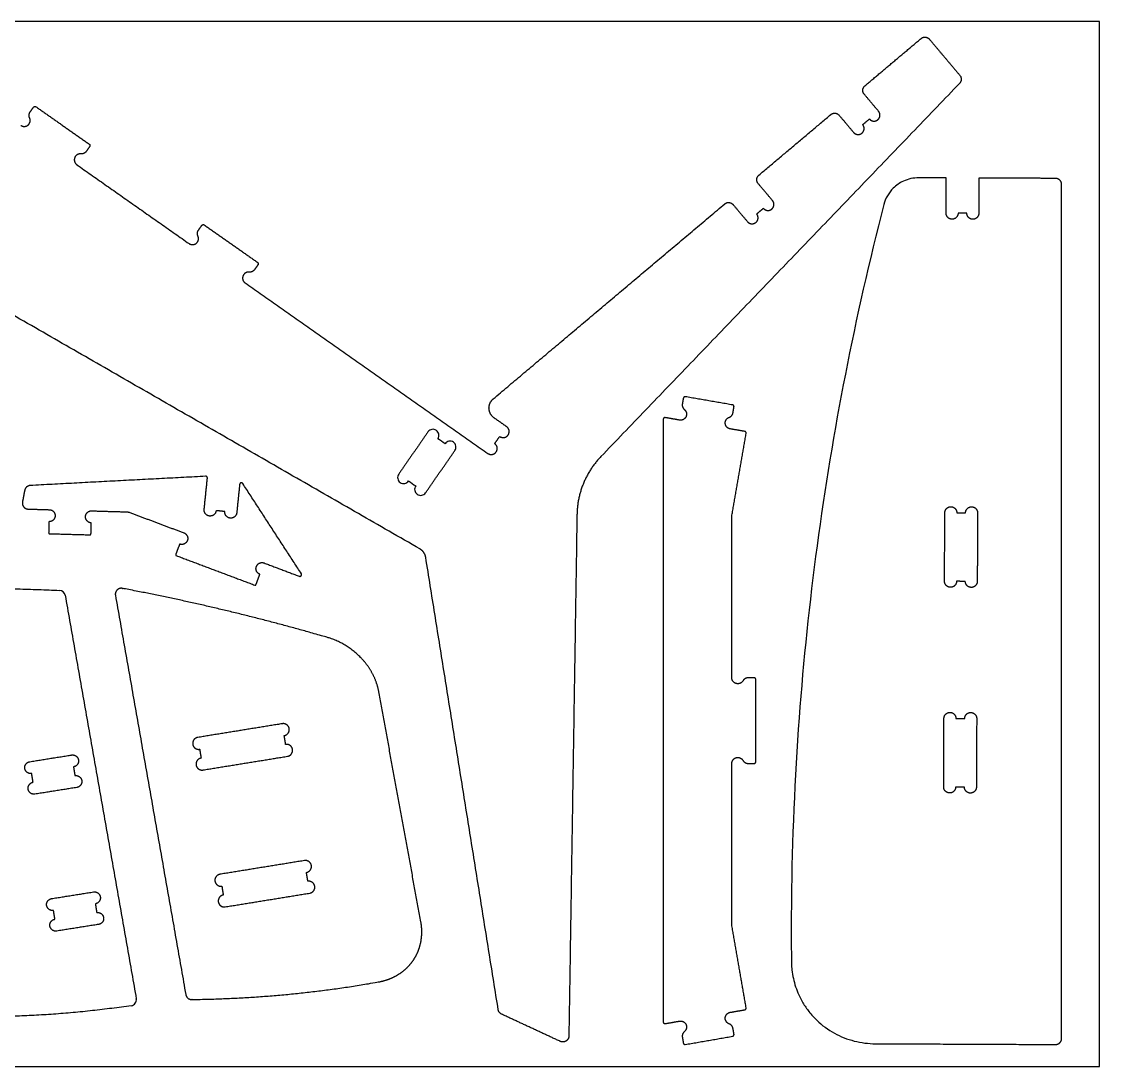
# Model space of a CAD drawing. Header units: millimetres. Extents: x 0 to 1219, y -548 to 732.
# Drawn here: x 590 to 1219, y 123 to 732 of the extents above; entities that cross this region are included whole.
import ezdxf

# ---------------------------------------------------------------- set-up
doc = ezdxf.new("R2010")
doc.units = ezdxf.units.MM
doc.header["$MEASUREMENT"] = 0
for name, color, linetype, true_color in [('pockets', 1, 'Continuous', 0xff0000), ('profile', 7, 'Continuous', 0x000000), ('sheets', 7, 'Continuous', 0x007f00)]:
    doc.layers.add(name, color=color, linetype=linetype, true_color=true_color)

msp = doc.modelspace()

# ---------------------------------------------------------------- linework, layer by layer
at = {"layer": 'pockets'}
for points, degree in [([(827.41, 492.95), (818.86, 480.62), (810.31, 468.29)], 2), ([(837.35, 486.05), (835.96, 487.02), (834.56, 487.98), (833.16, 488.95)], 3), ([(826.01, 457.4), (834.56, 469.73), (843.11, 482.06)], 2), ([(816.06, 464.3), (817.46, 463.33), (818.86, 462.36), (820.26, 461.4)], 3), ([(1128.82, 405.78), (1128.9, 425.78), (1128.98, 445.78)], 2), ([(1135.98, 445.75), (1138.53, 445.74), (1141.08, 445.73)], 2), ([(1148.08, 445.7), (1148, 425.7), (1147.91, 405.7)], 2), ([(1140.92, 405.73), (1138.37, 405.74), (1135.82, 405.75)], 2), ([(742.4, 322.68), (717.72, 318.67), (693.05, 314.67)], 2), ([(1128.31, 285.78), (1128.39, 305.78), (1128.48, 325.78)], 2), ([(1135.48, 325.75), (1138.03, 325.74), (1140.58, 325.73)], 2), ([(1147.58, 325.7), (1147.49, 305.7), (1147.41, 285.7)], 2), ([(744.36, 310.6), (743.94, 313.18), (743.52, 315.77)], 2), ([(595.07, 300.53), (607.27, 302.48), (619.47, 304.42)], 2), ([(694.17, 307.76), (694.59, 305.18), (695, 302.59)], 2), ([(696.17, 295.69), (720.82, 299.69), (745.46, 303.68)], 2), ([(620.58, 297.51), (620.98, 294.95), (621.39, 292.4)], 2), ([(596.98, 288.51), (596.57, 291.06), (596.17, 293.62)], 2), ([(622.49, 285.48), (610.29, 283.54), (598.08, 281.59)], 2), ([(1140.41, 285.73), (1137.86, 285.74), (1135.31, 285.75)], 2), ([(755.36, 242.83), (730.68, 238.83), (706, 234.82)], 2), ([(757.32, 230.74), (756.9, 233.33), (756.48, 235.92)], 2), ([(707.12, 227.91), (707.54, 225.32), (707.96, 222.73)], 2), ([(607.8, 220.65), (620, 222.59), (632.21, 224.53)], 2), ([(709.13, 215.83), (733.78, 219.83), (758.44, 223.83)], 2), ([(633.31, 217.62), (633.72, 215.06), (634.12, 212.5)], 2), ([(609.72, 208.61), (609.31, 211.17), (608.9, 213.73)], 2), ([(635.23, 205.59), (623.02, 203.65), (610.82, 201.7)], 2)]:
    msp.add_open_spline(points, degree=degree, dxfattribs=at)
for points, knots in [([(833.16, 488.95), (833.69, 489.72), (833.89, 490.66), (833.56, 492.49), (833.04, 493.3), (832.28, 493.83), (831.52, 494.35), (830.57, 494.56), (828.75, 494.23), (827.94, 493.71), (827.41, 492.95)], [58.357303, 58.357303, 58.357303, 58.357303, 61.178163, 61.178163, 63.998792, 63.998792, 63.998792, 66.819421, 66.819421, 69.640281, 69.640281, 69.640281, 69.640281]), ([(843.11, 482.06), (843.64, 482.82), (843.84, 483.76), (843.51, 485.59), (842.99, 486.4), (842.23, 486.93), (841.46, 487.46), (840.52, 487.66), (838.69, 487.33), (837.88, 486.81), (837.35, 486.05)], [41.972006, 41.972006, 41.972006, 41.972006, 44.792865, 44.792865, 47.613494, 47.613494, 47.613494, 50.434123, 50.434123, 53.254983, 53.254983, 53.254983, 53.254983]), ([(810.31, 468.29), (809.78, 467.53), (809.58, 466.59), (809.91, 464.76), (810.43, 463.95), (811.19, 463.42), (811.95, 462.89), (812.9, 462.69), (814.72, 463.02), (815.53, 463.54), (816.06, 464.3)], [12.793354, 12.793354, 12.793354, 12.793354, 15.614214, 15.614214, 18.434843, 18.434843, 18.434843, 21.255472, 21.255472, 24.076331, 24.076331, 24.076331, 24.076331]), ([(820.26, 461.4), (819.73, 460.63), (819.52, 459.69), (819.85, 457.86), (820.38, 457.05), (821.14, 456.52), (821.9, 455.99), (822.84, 455.79), (824.67, 456.12), (825.48, 456.64), (826.01, 457.4)], [29.178652, 29.178652, 29.178652, 29.178652, 31.999511, 31.999511, 34.82014, 34.82014, 34.82014, 37.64077, 37.64077, 40.461629, 40.461629, 40.461629, 40.461629])]:
    msp.add_open_spline(points, degree=3, knots=knots, dxfattribs=at)
for points, weights, knots in [([(1128.98, 445.78), (1129, 449.28), (1132.5, 449.26), (1136, 449.25), (1135.98, 445.75)], [1, 0.707106781187, 1, 0.707106781187, 1], [107.091149, 107.091149, 107.091149, 112.588936, 112.588936, 118.086723, 118.086723, 118.086723]), ([(1141.08, 445.73), (1141.1, 449.23), (1144.6, 449.21), (1148.1, 449.2), (1148.08, 445.7)], [1, 0.707106781187, 1, 0.707106781187, 1], [123.186723, 123.186723, 123.186723, 128.68451, 128.68451, 134.182297, 134.182297, 134.182297]), ([(1135.82, 405.75), (1135.8, 402.25), (1132.3, 402.26), (1128.8, 402.28), (1128.82, 405.78)], [1, 0.707106781187, 1, 0.707106781186, 1], [56.095574, 56.095574, 56.095574, 61.593361, 61.593361, 67.091149, 67.091149, 67.091149]), ([(1147.91, 405.7), (1147.9, 402.2), (1144.4, 402.21), (1140.9, 402.23), (1140.92, 405.73)], [1, 0.707106781187, 1, 0.707106781186, 1], [174.182297, 174.182297, 174.182297, 179.680084, 179.680084, 185.177871, 185.177871, 185.177871]), ([(1128.48, 325.78), (1128.49, 329.28), (1131.99, 329.26), (1135.49, 329.25), (1135.48, 325.75)], [1, 0.707106781186, 1, 0.707106781187, 1], [174.182297, 174.182297, 174.182297, 179.680084, 179.680084, 185.177871, 185.177871, 185.177871]), ([(1140.58, 325.73), (1140.59, 329.23), (1144.09, 329.21), (1147.59, 329.2), (1147.58, 325.7)], [1, 0.707106781187, 1, 0.707106781187, 1], [190.277871, 190.277871, 190.277871, 195.775659, 195.775659, 201.273446, 201.273446, 201.273446]), ([(743.52, 315.77), (746.98, 316.33), (746.42, 319.78), (745.86, 323.24), (742.4, 322.68)], [1, 0.707106781187, 1, 0.707106781187, 1], [143.443431, 143.443431, 143.443431, 148.941218, 148.941218, 154.439005, 154.439005, 154.439005]), ([(693.05, 314.67), (691.61, 314.44), (690.77, 313.26), (689.92, 312.09), (690.15, 310.66), (690.38, 309.23), (691.56, 308.38), (692.74, 307.53), (694.17, 307.76)], [1, 0.923879518555, 1, 0.923879518555, 1, 0.923879518555, 1, 0.923879518555, 1], [204.438999, 204.438999, 204.438999, 207.187893, 207.187893, 209.936787, 209.936787, 212.685681, 212.685681, 215.434575, 215.434575, 215.434575]), ([(745.46, 303.68), (746.89, 303.91), (747.75, 305.09), (748.6, 306.26), (748.37, 307.69), (748.14, 309.12), (746.97, 309.97), (745.79, 310.83), (744.36, 310.6)], [1, 0.923879507871, 1, 0.923879507871, 1, 0.923879507871, 1, 0.923879507871, 1], [127.210732, 127.210732, 127.210732, 129.959626, 129.959626, 132.70852, 132.70852, 135.457414, 135.457414, 138.206308, 138.206308, 138.206308]), ([(619.47, 304.42), (622.93, 304.97), (623.48, 301.52), (624.03, 298.06), (620.58, 297.51)], [1, 0.707106781186, 1, 0.707106851018, 0.999999860338], [144.666306, 144.666306, 144.666306, 150.164094, 150.164094, 155.66188, 155.66188, 155.66188]), ([(695, 302.59), (693.57, 302.36), (692.72, 301.18), (691.87, 299.99), (692.11, 298.55), (692.36, 297.12), (693.55, 296.28), (694.74, 295.44), (696.17, 295.69)], [1, 0.92322037907, 1, 0.92322037907, 1, 0.92322037907, 1, 0.92322037907, 1], [66.23267, 66.23267, 66.23267, 68.993596, 68.993596, 71.754522, 71.754522, 74.515447, 74.515447, 77.276373, 77.276373, 77.276373]), ([(596.17, 293.62), (592.71, 293.07), (592.16, 296.53), (591.61, 299.98), (595.07, 300.53)], [1, 0.707106881646, 1, 0.707106881646, 1], [108.954333, 108.954333, 108.954333, 114.452119, 114.452119, 119.949905, 119.949905, 119.949905]), ([(621.39, 292.4), (624.85, 292.95), (625.4, 289.49), (625.95, 286.03), (622.49, 285.48)], [1, 0.707106781187, 1, 0.707106781186, 1], [57.067038, 57.067038, 57.067038, 62.564825, 62.564825, 68.062612, 68.062612, 68.062612]), ([(598.08, 281.59), (594.63, 281.04), (594.08, 284.5), (593.53, 287.96), (596.98, 288.51)], [1, 0.707106781187, 1, 0.707106781187, 1], [92.779013, 92.779013, 92.779013, 98.2768, 98.2768, 103.774587, 103.774587, 103.774587]), ([(1135.31, 285.75), (1135.29, 282.25), (1131.79, 282.26), (1128.29, 282.28), (1128.31, 285.78)], [1, 0.707106781187, 1, 0.707106781186, 1], [123.186723, 123.186723, 123.186723, 128.68451, 128.68451, 134.182297, 134.182297, 134.182297]), ([(1147.41, 285.7), (1147.39, 282.2), (1143.89, 282.21), (1140.39, 282.23), (1140.41, 285.73)], [1, 0.707106781186, 1, 0.707106781187, 1], [241.273446, 241.273446, 241.273446, 246.771233, 246.771233, 252.26902, 252.26902, 252.26902]), ([(756.48, 235.92), (759.93, 236.48), (759.37, 239.93), (758.81, 243.39), (755.36, 242.83)], [1, 0.707107524975, 1, 0.707107524975, 1], [82.484527, 82.484527, 82.484527, 87.982306, 87.982306, 93.480086, 93.480086, 93.480086]), ([(706, 234.82), (702.55, 234.26), (703.11, 230.81), (703.67, 227.35), (707.12, 227.91)], [1, 0.707106779877, 1, 0.707106779877, 1], [143.480081, 143.480081, 143.480081, 148.977868, 148.977868, 154.475655, 154.475655, 154.475655]), ([(758.44, 223.83), (761.89, 224.39), (761.33, 227.84), (760.77, 231.3), (757.32, 230.74)], [1, 0.707107344308, 1, 0.707107344308, 1], [66.24227, 66.24227, 66.24227, 71.740051, 71.740051, 77.237833, 77.237833, 77.237833]), ([(608.9, 213.73), (605.44, 213.18), (604.89, 216.64), (604.34, 220.1), (607.8, 220.65)], [1, 0.707106781186, 1, 0.707106781186, 1], [144.674632, 144.674632, 144.674632, 150.17242, 150.17242, 155.670207, 155.670207, 155.670207]), ([(632.21, 224.53), (635.66, 225.09), (636.21, 221.63), (636.76, 218.17), (633.31, 217.62)], [1, 0.707106781187, 1, 0.707106781187, 1], [180.386605, 180.386605, 180.386605, 185.884393, 185.884393, 191.38218, 191.38218, 191.38218]), ([(707.96, 222.73), (706.52, 222.5), (705.68, 221.32), (704.83, 220.13), (705.07, 218.7), (705.31, 217.26), (706.5, 216.42), (707.7, 215.58), (709.13, 215.83)], [1, 0.923220277276, 1, 0.923220277276, 1, 0.923220277276, 1, 0.923220277276, 1], [159.722349, 159.722349, 159.722349, 162.483277, 162.483277, 165.244204, 165.244204, 168.005132, 168.005132, 170.766059, 170.766059, 170.766059]), ([(610.82, 201.7), (607.36, 201.15), (606.81, 204.61), (606.26, 208.06), (609.72, 208.61)], [1, 0.707106781186, 1, 0.707106781187, 1], [128.496538, 128.496538, 128.496538, 133.994325, 133.994325, 139.492113, 139.492113, 139.492113]), ([(634.12, 212.5), (637.58, 213.05), (638.13, 209.6), (638.68, 206.14), (635.23, 205.59)], [1, 0.707106781187, 1, 0.707106781186, 1], [92.784563, 92.784563, 92.784563, 98.28235, 98.28235, 103.780137, 103.780137, 103.780137])]:
    msp.add_rational_spline(points, weights, degree=2, knots=knots, dxfattribs=at)
at = {"layer": 'profile'}
for centre, start, end in [((612.25, 396.98), 9.99866, 87.37041), ((653.75, 161.62), 278.33141, 9.99866)]:
    msp.add_arc(centre, 3.5, start, end, dxfattribs=at)
for points in [[(1082.37, 694.86), (1098.73, 708.64), (1115.09, 722.41)], [(1120.02, 721.99), (1128.88, 711.47), (1137.74, 700.95)], [(1137.59, 696.27), (1032.94, 587.38), (928.29, 478.49)], [(1090.32, 679.99), (1086.14, 684.96), (1081.95, 689.93)], [(595.29, 679.6), (596.28, 681), (597.27, 682.41)], [(598.66, 682.65), (614.21, 671.73), (629.76, 660.81)], [(1020.5, 642.74), (1041.46, 660.39), (1062.41, 678.04)], [(1067.34, 677.62), (1071.53, 672.65), (1075.71, 667.68)], [(1081.07, 672.19), (1083.02, 673.84), (1084.97, 675.48)], [(630, 659.42), (629.01, 658.01), (628.02, 656.6)], [(622.53, 648.78), (655.26, 625.79), (687.99, 602.8)], [(1028.45, 627.87), (1024.26, 632.84), (1020.08, 637.81)], [(1129.81, 641.09), (1121.78, 641.13), (1113.75, 641.16)], [(1129.72, 620.55), (1129.77, 630.82), (1129.81, 641.09)], [(1148.91, 641.01), (1148.87, 630.74), (1148.82, 620.47)], [(1193.64, 640.82), (1171.27, 640.92), (1148.91, 641.01)], [(1197.12, 139.03), (1197.12, 388.18), (1197.12, 637.32)], [(865.49, 512.19), (933.01, 569.06), (1000.54, 625.93)], [(1005.47, 625.51), (1009.65, 620.54), (1013.84, 615.57)], [(1019.19, 620.08), (1021.14, 621.72), (1023.09, 623.37)], [(1141.82, 620.5), (1139.27, 620.51), (1136.72, 620.52)], [(693.49, 610.62), (694.48, 612.03), (695.46, 613.43)], [(696.86, 613.68), (712.4, 602.76), (727.95, 591.83)], [(822.69, 424.63), (679.08, 507.18), (535.47, 589.74)], [(728.2, 590.44), (727.21, 589.03), (726.22, 587.63)], [(720.72, 579.8), (791.51, 530.08), (862.31, 480.35)], [(976.41, 512.63), (976.11, 510.93), (975.82, 509.24)], [(1005.15, 508.65), (991.36, 511.04), (977.56, 513.44)], [(1005.38, 504.11), (1005.67, 505.8), (1005.96, 507.49)], [(873.28, 495.98), (869.63, 498.55), (865.98, 501.11)], [(964.68, 500.28), (964.68, 324.49), (964.68, 148.7)], [(974.18, 499.82), (970.02, 500.54), (965.86, 501.26)], [(1012.25, 493.21), (1008, 493.94), (1003.74, 494.68)], [(1004.79, 444.31), (1008.93, 468.18), (1013.07, 492.05)], [(866.33, 486.08), (867.8, 488.17), (869.26, 490.25)], [(697.64, 467.02), (646.48, 464.34), (595.33, 461.66)], [(696.83, 447.69), (697.76, 456.8), (698.68, 465.92)], [(717.52, 462.32), (716.67, 454.04), (715.83, 445.75)], [(753.52, 410.19), (736.43, 436.48), (719.35, 462.76)], [(592.08, 458.82), (591.43, 455.43), (590.78, 452.05)], [(594.12, 447.89), (600.28, 447.72), (606.45, 447.54)], [(631.15, 446.85), (641.51, 446.56), (651.86, 446.27)], [(708.87, 446.46), (706.33, 446.72), (703.79, 446.98)], [(606.25, 440.55), (606.16, 437.3), (606.07, 434.05)], [(653, 446.05), (668.98, 440.04), (684.97, 434.03)], [(914.34, 444.62), (911.97, 292.53), (909.61, 140.44)], [(1004.68, 349.49), (1004.68, 396.3), (1004.68, 443.12)], [(630.77, 433.36), (630.87, 436.61), (630.96, 439.86)], [(606.55, 433.54), (618.41, 433.2), (630.26, 432.87)], [(682.51, 427.48), (681.36, 424.44), (680.22, 421.39)], [(680.51, 420.75), (703.45, 412.13), (726.38, 403.51)], [(731.77, 416.44), (742.05, 412.58), (752.33, 408.71)], [(868.41, 155.83), (847.26, 287.75), (826.11, 419.67)], [(727.02, 403.8), (728.17, 406.84), (729.31, 409.89)], [(615.7, 397.58), (636.45, 279.91), (657.19, 162.23)], [(645.01, 397.58), (665.54, 281.12), (686.07, 164.66)], [(1017.68, 349.49), (1015.97, 349.49), (1014.25, 349.49)], [(1018.68, 300.49), (1018.68, 324.49), (1018.68, 348.49)], [(823.26, 207.08), (810.99, 274.21), (798.72, 341.34)], [(1004.68, 205.86), (1004.68, 252.67), (1004.68, 299.49)], [(1014.25, 299.49), (1015.97, 299.49), (1017.68, 299.49)], [(1013.07, 156.93), (1008.93, 180.8), (1004.79, 204.66)], [(904.63, 137.32), (887.51, 145.26), (870.39, 153.21)], [(1003.74, 154.29), (1008, 155.03), (1012.25, 155.77)], [(965.86, 147.72), (970.02, 148.44), (974.18, 149.16)], [(1005.96, 141.49), (1005.67, 143.18), (1005.38, 144.87)], [(975.82, 139.74), (976.11, 138.05), (976.41, 136.35)], [(977.56, 135.54), (991.36, 137.93), (1005.15, 140.33)], [(1088.51, 135.98), (1141.06, 135.75), (1193.61, 135.53)]]:
    msp.add_open_spline(points, degree=2, dxfattribs=at)
for points, weights in [([(1115.09, 722.41), (1117.77, 724.67), (1120.02, 721.99)], [1, 0.707106781187, 1]), ([(1137.74, 700.95), (1139.77, 698.54), (1137.59, 696.27)], [1, 0.743317316607, 1]), ([(594.98, 676.11), (594.13, 677.94), (595.29, 679.6)], [1, 0.866025403784, 1]), ([(597.27, 682.41), (597.84, 683.23), (598.66, 682.65)], [1, 0.707106781186, 1]), ([(1062.41, 678.04), (1065.09, 680.3), (1067.34, 677.62)], [1, 0.70710797509, 1]), ([(629.76, 660.81), (630.58, 660.24), (630, 659.42)], [1, 0.707106781186, 1]), ([(628.02, 656.6), (626.86, 654.95), (624.85, 655.13)], [1, 0.866025403784, 1]), ([(1197.12, 637.32), (1197.12, 640.81), (1193.64, 640.82)], [1, 0.708602135946, 1]), ([(1000.54, 625.93), (1003.21, 628.19), (1005.47, 625.51)], [1, 0.707107975091, 1]), ([(693.18, 607.13), (692.33, 608.97), (693.49, 610.62)], [1, 0.866025403784, 1]), ([(695.46, 613.43), (696.04, 614.25), (696.86, 613.68)], [1, 0.707106781186, 1]), ([(727.95, 591.83), (728.77, 591.26), (728.2, 590.44)], [1, 0.707106781186, 1]), ([(726.22, 587.63), (725.06, 585.97), (723.05, 586.15)], [1, 0.866025403784, 1]), ([(977.56, 513.44), (976.58, 513.61), (976.41, 512.63)], [1, 0.707106781186, 1]), ([(975.82, 509.24), (975.47, 507.25), (977.02, 505.95)], [1, 0.866025403785, 1]), ([(1003.13, 501.42), (1005.03, 502.11), (1005.38, 504.11)], [1, 0.866025403785, 1]), ([(1005.96, 507.49), (1006.14, 508.48), (1005.15, 508.65)], [1, 0.707106781187, 1]), ([(1013.07, 492.05), (1013.24, 493.03), (1012.25, 493.21)], [1, 0.70717043522, 1]), ([(928.29, 478.49), (914.65, 464.3), (914.34, 444.62)], [1, 0.930512028737, 1]), ([(595.33, 461.66), (592.59, 461.51), (592.08, 458.82)], [1, 0.786997960456, 1]), ([(651.86, 446.27), (652.45, 446.26), (653, 446.05)], [1, 0.986290255502, 1]), ([(1004.68, 443.12), (1004.68, 443.72), (1004.79, 444.31)], [1, 0.996314850469, 1]), ([(606.07, 434.05), (606.05, 433.55), (606.55, 433.54)], [1, 0.707107215665, 1]), ([(680.22, 421.39), (680.04, 420.93), (680.51, 420.75)], [1, 0.707107215701, 1]), ([(826.11, 419.67), (825.58, 422.97), (822.69, 424.63)], [1, 0.90258528435, 1]), ([(514.29, 400.47), (563.35, 402.72), (612.41, 400.47)], [0.999938114268, 0.998885190597, 0.999938114786]), ([(1014.25, 349.49), (1012.23, 349.49), (1011.22, 347.74)], [1, 0.866025403785, 1]), ([(1018.68, 348.49), (1018.68, 349.49), (1017.68, 349.49)], [1, 0.707106781187, 1]), ([(1011.22, 301.24), (1012.23, 299.49), (1014.25, 299.49)], [1, 0.866025403784, 1]), ([(1017.68, 299.49), (1018.68, 299.49), (1018.68, 300.49)], [1, 0.707106781187, 1]), ([(1004.79, 204.66), (1004.68, 205.26), (1004.68, 205.86)], [1, 0.996314850469, 1]), ([(870.39, 153.21), (868.7, 153.99), (868.41, 155.83)], [1, 0.882947592859, 1]), ([(1012.25, 155.77), (1013.24, 155.94), (1013.07, 156.93)], [1, 0.707170435221, 1]), ([(1005.38, 144.87), (1005.03, 146.86), (1003.13, 147.56)], [1, 0.866025403785, 1]), ([(977.02, 143.03), (975.47, 141.73), (975.82, 139.74)], [1, 0.866025403784, 1]), ([(1005.15, 140.33), (1006.14, 140.5), (1005.96, 141.49)], [1, 0.707106781187, 1]), ([(976.41, 136.35), (976.58, 135.37), (977.56, 135.54)], [1, 0.707106781186, 1])]:
    msp.add_rational_spline(points, weights, degree=2, dxfattribs=at)
for points, weights, degree, knots in [([(1081.95, 689.93), (1081.02, 691.04), (1081.14, 692.48), (1081.27, 693.92), (1082.37, 694.86)], [1, 0.923879209442, 1, 0.923879209442, 1], 2, [56134.719346, 56134.719346, 56134.719346, 56137.468245, 56137.468245, 56140.217145, 56140.217145, 56140.217145]), ([(1084.97, 675.48), (1085.9, 674.37), (1087.35, 674.25), (1088.79, 674.12), (1089.9, 675.06), (1091.01, 675.99), (1091.13, 677.44), (1091.26, 678.88), (1090.32, 679.99)], [1, 0.923879517716, 1, 0.923879517716, 1, 0.923879517716, 1, 0.923879517716, 1], 2, [56121.125243, 56121.125243, 56121.125243, 56123.874137, 56123.874137, 56126.62303, 56126.62303, 56129.371924, 56129.371924, 56132.120818, 56132.120818, 56132.120818]), ([(589.8, 671.77), (591.99, 670.23), (594.05, 671.95), (596.11, 673.67), (594.98, 676.11)], [1, 0.793353340291, 1, 0.793353340291, 1], 2, [58000.63453, 58000.63453, 58000.63453, 58005.21602, 58005.21602, 58009.797509, 58009.797509, 58009.797509]), ([(1075.71, 667.68), (1076.65, 666.58), (1078.09, 666.45), (1079.54, 666.33), (1080.65, 667.26), (1081.75, 668.2), (1081.88, 669.64), (1082, 671.09), (1081.07, 672.19)], [1, 0.923879517716, 1, 0.923879517716, 1, 0.923879517716, 1, 0.923879517716, 1], 2, [56105.079667, 56105.079667, 56105.079667, 56107.828561, 56107.828561, 56110.577455, 56110.577455, 56113.326349, 56113.326349, 56116.075243, 56116.075243, 56116.075243]), ([(624.85, 655.13), (622.18, 655.37), (621.25, 652.85), (620.33, 650.32), (622.53, 648.78)], [1, 0.793353340291, 1, 0.793353340291, 1], 2, [58083.900271, 58083.900271, 58083.900271, 58088.48176, 58088.48176, 58093.063249, 58093.063249, 58093.063249]), ([(1020.08, 637.81), (1019.14, 638.92), (1019.27, 640.37), (1019.39, 641.81), (1020.5, 642.74)], [1, 0.923879209444, 1, 0.923879209444, 1], 2, [58751.383435, 58751.383435, 58751.383435, 58754.132335, 58754.132335, 58756.881234, 58756.881234, 58756.881234]), ([(1023.09, 623.37), (1024.03, 622.26), (1025.47, 622.13), (1026.92, 622.01), (1028.02, 622.94), (1029.13, 623.88), (1029.26, 625.32), (1029.38, 626.77), (1028.45, 627.87)], [1, 0.923879517716, 1, 0.923879517716, 1, 0.923879517716, 1, 0.923879517716, 1], 2, [58737.78932, 58737.78932, 58737.78932, 58740.538213, 58740.538213, 58743.287107, 58743.287107, 58746.036001, 58746.036001, 58748.784895, 58748.784895, 58748.784895]), ([(1013.84, 615.57), (1014.77, 614.46), (1016.22, 614.34), (1017.66, 614.21), (1018.77, 615.15), (1019.88, 616.08), (1020, 617.53), (1020.13, 618.97), (1019.19, 620.08)], [1, 0.923879517716, 1, 0.923879517716, 1, 0.923879517716, 1, 0.923879517752, 1], 2, [58721.743744, 58721.743744, 58721.743744, 58724.492638, 58724.492638, 58727.241532, 58727.241532, 58729.990426, 58729.990426, 58732.73932, 58732.73932, 58732.73932]), ([(1136.72, 620.52), (1136.71, 617.02), (1133.21, 617.03), (1129.71, 617.05), (1129.72, 620.55)], [1, 0.707106781187, 1, 0.707106781187, 1], 2, [1989.358657, 1989.358657, 1989.358657, 1994.856445, 1994.856445, 2000.354232, 2000.354232, 2000.354232]), ([(1148.82, 620.47), (1148.81, 616.97), (1145.31, 616.98), (1141.81, 617), (1141.82, 620.5)], [1, 0.707106781187, 1, 0.707106781187, 1], 2, [1973.263083, 1973.263083, 1973.263083, 1978.76087, 1978.76087, 1984.258657, 1984.258657, 1984.258657]), ([(687.99, 602.8), (690.19, 601.25), (692.25, 602.98), (694.31, 604.7), (693.18, 607.13)], [1, 0.793353340291, 1, 0.793353340291, 1], 2, [58149.780687, 58149.780687, 58149.780687, 58154.362177, 58154.362177, 58158.943666, 58158.943666, 58158.943666]), ([(723.05, 586.15), (720.37, 586.39), (719.45, 583.87), (718.53, 581.35), (720.72, 579.8)], [1, 0.793353340291, 1, 0.793353340291, 1], 2, [58233.046428, 58233.046428, 58233.046428, 58237.627917, 58237.627917, 58242.209406, 58242.209406, 58242.209406]), ([(865.98, 501.11), (863.16, 503.09), (863.01, 506.53), (862.86, 509.97), (865.49, 512.19)], [1, 0.89724524541, 1, 0.89724524541, 1], 2, [58519.329622, 58519.329622, 58519.329622, 58525.731906, 58525.731906, 58532.13419, 58532.13419, 58532.13419]), ([(977.02, 505.95), (979.09, 504.23), (977.96, 501.79), (976.83, 499.36), (974.18, 499.82)], [1, 0.793353340291, 1, 0.793353340291, 1], 2, [1172.478539, 1172.478539, 1172.478539, 1177.060029, 1177.060029, 1181.641518, 1181.641518, 1181.641518]), ([(965.86, 501.26), (965.4, 501.34), (965.04, 501.04), (964.68, 500.74), (964.68, 500.28)], [1, 0.906582214302, 1, 0.906582214301, 1], 2, [1190.09331, 1190.09331, 1190.09331, 1190.964675, 1190.964675, 1191.83604, 1191.83604, 1191.83604]), ([(1003.74, 494.68), (1001.09, 495.14), (1000.85, 497.82), (1000.61, 500.49), (1003.13, 501.42)], [1, 0.793353517002, 1, 0.793353517003, 1], 2, [1117.967942, 1117.967942, 1117.967942, 1122.549431, 1122.549431, 1127.13092, 1127.13092, 1127.13092]), ([(869.26, 490.25), (872.13, 488.24), (874.14, 491.1), (876.15, 493.97), (873.28, 495.98)], [1, 0.707106781187, 1, 0.707106781187, 1], 2, [58501.157241, 58501.157241, 58501.157241, 58506.655028, 58506.655028, 58512.152816, 58512.152816, 58512.152816]), ([(862.31, 480.35), (865.17, 478.34), (867.18, 481.2), (869.19, 484.07), (866.33, 486.08)], [1, 0.707106781187, 1, 0.707106781187, 1], 2, [58485.061667, 58485.061667, 58485.061667, 58490.559454, 58490.559454, 58496.057241, 58496.057241, 58496.057241]), ([(698.68, 465.92), (698.73, 466.37), (698.41, 466.71), (698.1, 467.04), (697.64, 467.02)], [0.999999956365, 0.908489847475, 1, 0.908489825682, 1], 2, [791.975886, 791.975886, 791.975886, 792.838166, 792.838166, 793.700447, 793.700447, 793.700447]), ([(719.35, 462.76), (718.96, 463.36), (718.28, 463.19), (717.59, 463.02), (717.52, 462.32)], [1, 0.816217200783, 1, 0.816217200745, 1], 2, [727.44085, 727.44085, 727.44085, 728.672777, 728.672777, 729.904703, 729.904703, 729.904703]), ([(590.78, 452.05), (590.48, 450.46), (591.49, 449.2), (592.5, 447.94), (594.12, 447.89)], [1, 0.907761681696, 1, 0.907761681701, 1], 2, [907.69785, 907.69785, 907.69785, 910.728005, 910.728005, 913.758161, 913.758161, 913.758161]), ([(606.45, 447.54), (609.94, 447.45), (609.85, 443.95), (609.75, 440.45), (606.25, 440.55)], [0.999999860338, 0.707106851275, 1, 0.707106780929, 1], 2, [926.088126, 926.088126, 926.088126, 931.585912, 931.585912, 937.0837, 937.0837, 937.0837]), ([(630.96, 439.86), (627.46, 439.95), (627.56, 443.45), (627.65, 446.95), (631.15, 446.85)], [1, 0.707106777054, 1, 0.707106785319, 1], 2, [487.685449, 487.685449, 487.685449, 493.183236, 493.183236, 498.681023, 498.681023, 498.681023]), ([(703.79, 446.98), (703.44, 443.49), (699.96, 443.85), (696.47, 444.2), (696.83, 447.69)], [1, 0.707106781169, 1, 0.707106781204, 1], 2, [762.655179, 762.655179, 762.655179, 768.152966, 768.152966, 773.650753, 773.650753, 773.650753]), ([(715.83, 445.75), (715.48, 442.27), (711.99, 442.62), (708.51, 442.98), (708.87, 446.46)], [0.999999860338, 0.707106851001, 1, 0.707106781204, 1], 2, [746.559605, 746.559605, 746.559605, 752.057391, 752.057391, 757.555179, 757.555179, 757.555179]), ([(684.97, 434.03), (688.25, 432.8), (687.02, 429.52), (685.78, 426.25), (682.51, 427.48)], [1, 0.707106781479, 1, 0.707106780894, 1], 2, [554.717873, 554.717873, 554.717873, 560.21566, 560.21566, 565.713447, 565.713447, 565.713447]), ([(630.26, 432.87), (630.47, 432.87), (630.62, 433.01), (630.77, 433.15), (630.77, 433.36)], [1, 0.923879416282, 1, 0.923879415451, 1], 2, [968.0854838, 968.0854838, 968.0854838, 968.4781832, 968.4781832, 968.8708826, 968.8708826, 968.8708826]), ([(729.31, 409.89), (726.03, 411.12), (727.27, 414.39), (728.5, 417.67), (731.77, 416.44)], [1, 0.707106777248, 1, 0.707106785125, 1], 2, [629.284243, 629.284243, 629.284243, 634.78203, 634.78203, 640.279817, 640.279817, 640.279817]), ([(752.33, 408.71), (753, 408.46), (753.46, 409.02), (753.91, 409.59), (753.52, 410.19)], [0.999999909395, 0.809987134455, 1, 0.80998713519, 0.999999909395], 2, [662.236392, 662.236392, 662.236392, 663.489724, 663.489724, 664.743057, 664.743057, 664.743057]), ([(726.38, 403.51), (726.57, 403.44), (726.76, 403.52), (726.95, 403.61), (727.02, 403.8)], [1, 0.923879416246, 1, 0.923879415407, 1], 2, [621.9988298, 621.9988298, 621.9988298, 622.3915292, 622.3915292, 622.7842286, 622.7842286, 622.7842286]), ([(798.72, 341.34), (797.65, 347.03), (794.89, 352.12), (792.14, 357.2), (788.1, 361.34), (779.94, 369.73), (768.7, 373.01), (709.58, 390.16), (649.11, 401.63), (647.3, 401.97), (645.99, 400.68), (644.69, 399.39), (645.01, 397.58)], [1, 0.987783755382, 1, 0.990471473647, 1, 0.967047578928, 1, 0.998874474317, 1, 0.885544987658, 1, 0.885544987659, 1], 2, [535.620751, 535.620751, 535.620751, 547.112169, 547.112169, 558.593243, 558.593243, 581.48846, 581.48846, 704.503826, 704.503826, 707.885739, 707.885739, 711.267653, 711.267653, 711.267653]), ([(1011.22, 347.74), (1009.87, 345.41), (1007.28, 346.11), (1004.68, 346.8), (1004.68, 349.49)], [1, 0.793353340291, 1, 0.79335338956, 0.999999901463], 2, [955.314609, 955.314609, 955.314609, 959.896099, 959.896099, 964.477588, 964.477588, 964.477588]), ([(1004.68, 299.49), (1004.68, 302.17), (1007.28, 302.87), (1009.87, 303.57), (1011.22, 301.24)], [1, 0.793353340291, 1, 0.793353340291, 1], 2, [880.804011, 880.804011, 880.804011, 885.3855, 885.3855, 889.966989, 889.966989, 889.966989]), ([(686.07, 164.66), (686.38, 162.89), (687.77, 161.74), (689.57, 161.77), (726.08, 162.25), (762.54, 165.6), (798.5, 172.01), (802.46, 172.7), (806.23, 174.08), (809.69, 176.13), (813.15, 178.19), (816.12, 180.91), (818.47, 184.19), (820.81, 187.48), (822.41, 191.19), (823.2, 195.15), (823.98, 199.1), (824, 203.12), (823.26, 207.08)], [1, 0.841204110313, 0.841204110313, 1, 1, 1, 1, 0.989064623736, 0.989064623736, 1, 0.98585182335, 0.98585182335, 1, 0.985220319134, 0.985220319134, 1, 0.988002641519, 0.988002641519, 1], 3, [236.516658, 236.516658, 236.516658, 236.516658, 241.449556, 241.449556, 241.449556, 351.118013, 351.118013, 351.118013, 363.102888, 363.102888, 363.102888, 375.107201, 375.107201, 375.107201, 387.132337, 387.132337, 387.132337, 399.140597, 399.140597, 399.140597, 399.140597]), ([(654.25, 158.16), (609.04, 151.54), (563.35, 151.6), (517.66, 151.54), (472.45, 158.16)], [0.999787559801, 0.997206988075, 1, 0.997206987409, 0.999787561032], 2, [-535.1788, -535.1788, -535.1788, -443.961543, -443.961543, -352.744264, -352.744264, -352.744264]), ([(1003.13, 147.56), (1000.61, 148.49), (1000.85, 151.16), (1001.09, 153.83), (1003.74, 154.29)], [0.999999901463, 0.793353566271, 1, 0.793353517002, 1], 2, [718.150679, 718.150679, 718.150679, 722.732167, 722.732167, 727.313656, 727.313656, 727.313656]), ([(964.68, 148.7), (964.68, 148.24), (965.04, 147.94), (965.4, 147.64), (965.86, 147.72)], [1, 0.906582214301, 1, 0.906582214301, 1], 2, [1543.412547, 1543.412547, 1543.412547, 1544.283912, 1544.283912, 1545.155277, 1545.155277, 1545.155277]), ([(974.18, 149.16), (976.83, 149.62), (977.96, 147.18), (979.09, 144.75), (977.02, 143.03)], [1, 0.793353340291, 1, 0.793353340291, 1], 2, [1553.607069, 1553.607069, 1553.607069, 1558.188558, 1558.188558, 1562.770048, 1562.770048, 1562.770048]), ([(909.61, 140.44), (909.58, 138.54), (907.97, 137.53), (906.36, 136.52), (904.63, 137.32)], [1, 0.878817112662, 1, 0.878817112662, 1], 2, [56658.183925, 56658.183925, 56658.183925, 56661.665857, 56661.665857, 56665.147788, 56665.147788, 56665.147788]), ([(1193.61, 135.53), (1195.06, 135.53), (1196.09, 136.55), (1197.12, 137.58), (1197.12, 139.03)], [1, 0.923473945874, 1, 0.923473945874, 1], 2, [1398.701415, 1398.701415, 1398.701415, 1401.457719, 1401.457719, 1404.214022, 1404.214022, 1404.214022])]:
    msp.add_rational_spline(points, weights, degree=degree, knots=knots, dxfattribs=at)
for points, knots in [([(1113.75, 641.16), (1110.65, 641.18), (1107.58, 640.49), (1102.61, 638.17), (1100.64, 636.8), (1096.24, 632.49), (1094.29, 629.18), (1093.35, 625.52)], [743.367977, 743.367977, 743.367977, 743.367977, 752.717105, 752.717105, 759.932634, 759.932634, 771.338333, 771.338333, 771.338333, 771.338333]), ([(1093.35, 625.52), (1084.9, 592.78), (1069.95, 526.8), (1053.46, 426.84), (1042.78, 324.37), (1039.41, 244.79), (1039.35, 197.42), (1039.47, 185.09), (1039.51, 181.96), (1039.9, 176.89), (1041.61, 169.01), (1045.3, 160.9), (1049.7, 154.45), (1055.5, 148.05), (1064.2, 141.68), (1076.02, 137.04), (1084.34, 135.99), (1088.51, 135.98)], [771.338333, 771.338333, 771.338333, 771.338333, 872.77414, 974.202603, 1075.119206, 1181.716982, 1213.040745, 1217.221989, 1218.718463, 1222.441018, 1232.459008, 1242.769375, 1249.018566, 1255.822044, 1268.63491, 1281.091767, 1293.600215, 1293.600215, 1293.600215, 1293.600215])]:
    msp.add_open_spline(points, degree=3, knots=knots, dxfattribs=at)
at = {"layer": 'sheets'}
msp.add_lwpolyline([(0, 732.32), (0, 122.72), (1219.2, 122.72), (1219.2, 732.32)], close=True, dxfattribs=at)

doc.saveas('drawing.dxf')
